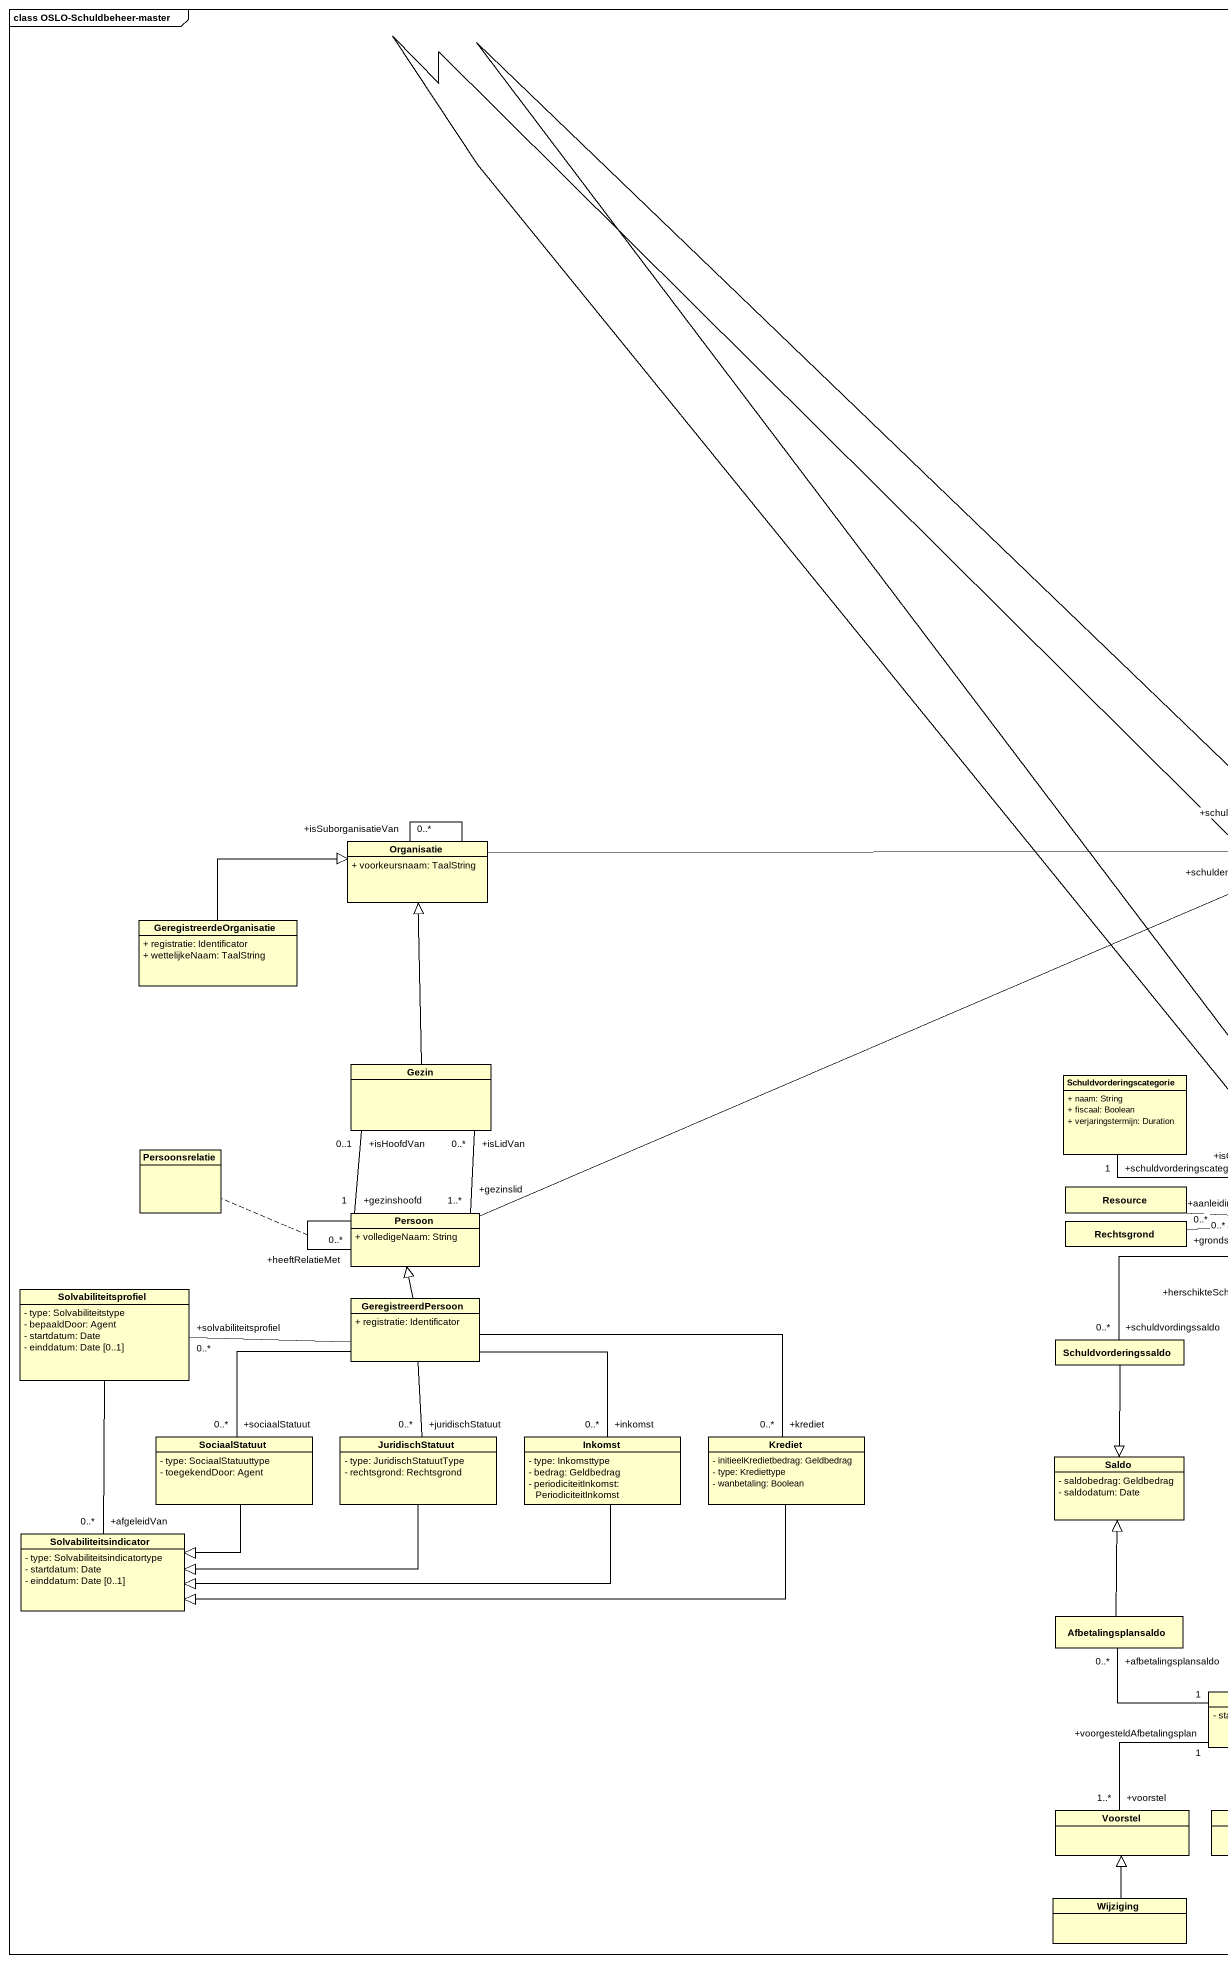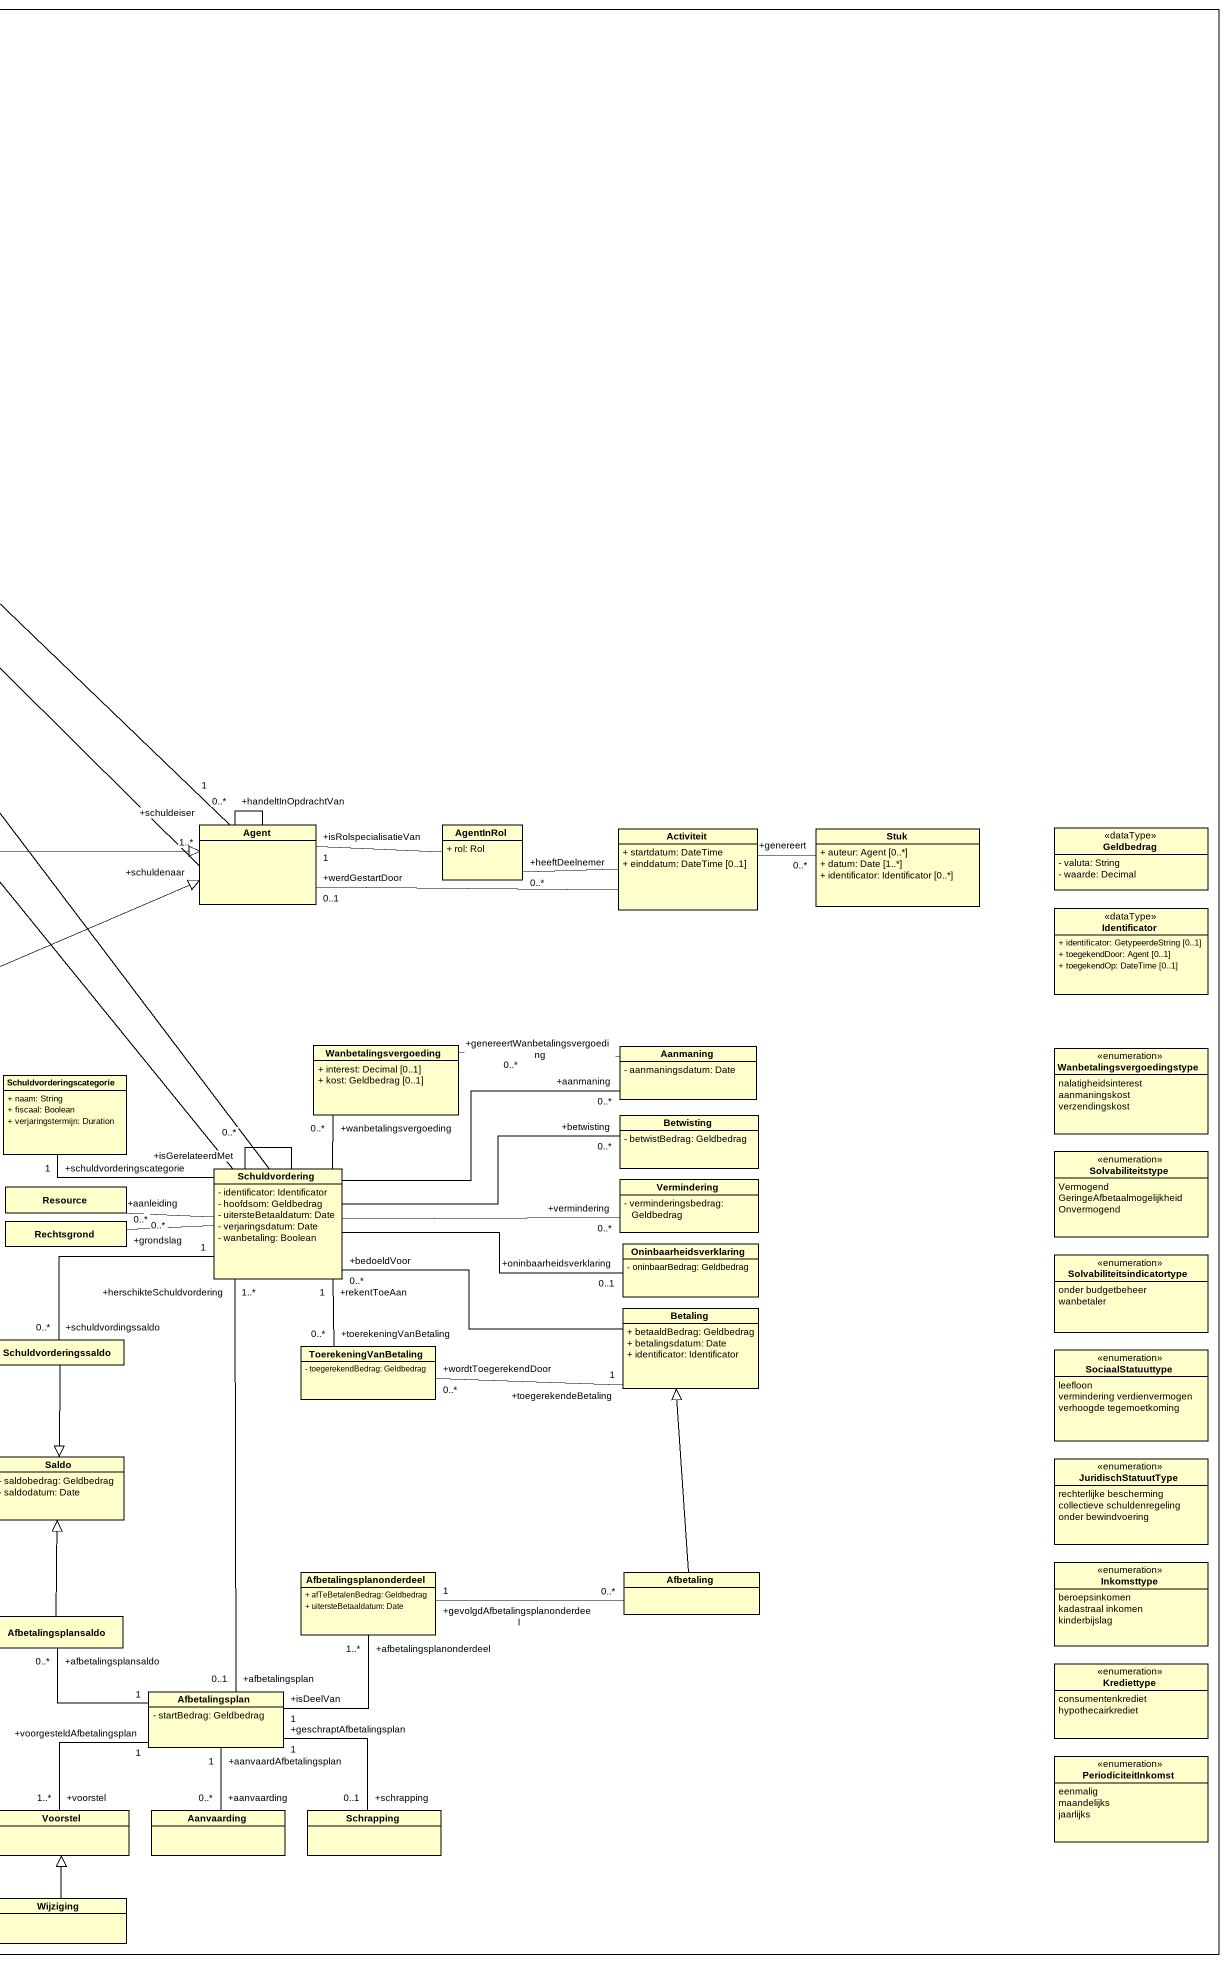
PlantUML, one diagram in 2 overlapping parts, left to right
@startuml
mainframe class OSLO-Schuldbeheer-master
hide circle
hide empty members
skinparam classAttributeIconSize 0
class Organisatie {
  + voorkeursnaam: TaalString
}
class "Agent" as Agent_
class AgentInRol {
  + rol: Rol
}
class Activiteit {
  + startdatum: DateTime
  + einddatum: DateTime [0..1]
}
class Stuk {
  + auteur: Agent [0..*]
  + datum: Date [1..*]
  + identificator: Identificator [0..*]
}
class Geldbedrag <<dataType>> {
  - valuta: String
  - waarde: Decimal
}
class GeregistreerdeOrganisatie {
  + registratie: Identificator
  + wettelijkeNaam: TaalString
}
class Identificator <<dataType>> {
  + identificator: GetypeerdeString [0..1]
  + toegekendDoor: Agent [0..1]
  + toegekendOp: DateTime [0..1]
}
class Wanbetalingsvergoeding {
  + interest: Decimal [0..1]
  + kost: Geldbedrag [0..1]
}
class Aanmaning {
  - aanmaningsdatum: Date
}
enum Wanbetalingsvergoedingstype {
  nalatigheidsinterest
  aanmaningskost
  verzendingskost
}
class Gezin
class Schuldvorderingscategorie {
  + naam: String
  + fiscaal: Boolean
  + verjaringstermijn: Duration
}
class Betwisting {
  - betwistBedrag: Geldbedrag
}
class Persoonsrelatie
class Schuldvordering {
  - identificator: Identificator
  - hoofdsom: Geldbedrag
  - uitersteBetaaldatum: Date
  - verjaringsdatum: Date
  - wanbetaling: Boolean
}
enum Solvabiliteitstype {
  Vermogend
  GeringeAfbetaalmogelijkheid
  Onvermogend
}
class Resource
class Vermindering {
  - verminderingsbedrag: Geldbedrag
}
class Persoon {
  + volledigeNaam: String
}
class Rechtsgrond
class Oninbaarheidsverklaring {
  - oninbaarBedrag: Geldbedrag
}
class Solvabiliteitsprofiel {
  - type: Solvabiliteitstype
  - bepaaldDoor: Agent
  - startdatum: Date
  - einddatum: Date [0..1]
}
enum Solvabiliteitsindicatortype {
  onder budgetbeheer
  wanbetaler
}
class GeregistreerdPersoon {
  + registratie: Identificator
}
class Betaling {
  + betaaldBedrag: Geldbedrag
  + betalingsdatum: Date
  + identificator: Identificator
}
class Schuldvorderingssaldo
class ToerekeningVanBetaling {
  - toegerekendBedrag: Geldbedrag
}
enum SociaalStatuuttype {
  leefloon
  vermindering verdienvermogen
  verhoogde tegemoetkoming
}
class SociaalStatuut {
  - type: SociaalStatuuttype
  - toegekendDoor: Agent
}
class JuridischStatuut {
  - type: JuridischStatuutType
  - rechtsgrond: Rechtsgrond
}
class Inkomst {
  - type: Inkomsttype
  - bedrag: Geldbedrag
  - periodiciteitInkomst: PeriodiciteitInkomst
}
class Krediet {
  - initieelKredietbedrag: Geldbedrag
  - type: Krediettype
  - wanbetaling: Boolean
}
class Saldo {
  - saldobedrag: Geldbedrag
  - saldodatum: Date
}
enum JuridischStatuutType {
  rechterlijke bescherming
  collectieve schuldenregeling
  onder bewindvoering
}
class Solvabiliteitsindicator {
  - type: Solvabiliteitsindicatortype
  - startdatum: Date
  - einddatum: Date [0..1]
}
class Afbetalingsplanonderdeel {
  + afTeBetalenBedrag: Geldbedrag
  + uitersteBetaaldatum: Date
}
class Afbetaling
enum Inkomsttype {
  beroepsinkomen
  kadastraal inkomen
  kinderbijslag
}
class Afbetalingsplansaldo
class Afbetalingsplan {
  - startBedrag: Geldbedrag
}
enum Krediettype {
  consumentenkrediet
  hypothecairkrediet
}
enum PeriodiciteitInkomst {
  eenmalig
  maandelijks
  jaarlijks
}
class Voorstel
class Aanvaarding
class Schrapping
class Wijziging
Organisatie -- "+isSuborganisatieVan\n0..*" Organisatie
Organisatie -right-|> Agent_
Agent_ -- "+handeltInOpdrachtVan\n0..*" Agent_
AgentInRol -left- "+isRolspecialisatieVan\n1" Agent_
Activiteit -left- "+werdGestartDoor\n0..1" Agent_
Activiteit -left- "+heeftDeelnemer\n0..*" AgentInRol
Activiteit -right- "+genereert\n0..*" Stuk
GeregistreerdeOrganisatie -right-|> Organisatie
Aanmaning -left- "+genereertWanbetalingsvergoeding\n0..*" Wanbetalingsvergoeding
Gezin -up-|> Organisatie
Schuldvordering -up- "+schuldeiser\n1" Agent_
Schuldvordering -up- "+schuldenaar\n1..*" Agent_
Schuldvordering -up- "+wanbetalingsvergoeding\n0..*" Wanbetalingsvergoeding
Schuldvordering -right- "+aanmaning\n0..*" Aanmaning
Schuldvordering -left- "+schuldvorderingscategorie\n1" Schuldvorderingscategorie
Schuldvordering -right- "+betwisting\n0..*" Betwisting
Schuldvordering -- "+isGerelateerdMet\n0..*" Schuldvordering
Schuldvordering -left- "+aanleiding\n0..*" Resource
Schuldvordering -left- "+grondslag\n0..*" Rechtsgrond
Schuldvordering -right- "+oninbaarheidsverklaring\n0..1" Oninbaarheidsverklaring
Schuldvordering "1" -left- "+schuldvordingssaldo\n0..*" Schuldvorderingssaldo
Schuldvordering "+rekentToeAan\n1" -- "+toerekeningVanBetaling\n0..*" ToerekeningVanBetaling
Schuldvordering "+herschikteSchuldvordering\n1..*" -- "+afbetalingsplan\n0..1" Afbetalingsplan
Vermindering "+vermindering\n0..*" -left- Schuldvordering
Persoon -right-|> Agent_
Persoon "+gezinshoofd\n1" -up- "+isHoofdVan\n0..1" Gezin
Persoon "+gezinslid\n1..*" -up- "+isLidVan\n0..*" Gezin
Persoon -- "+heeftRelatieMet\n0..*" Persoon
(Persoon, Persoon) .. Persoonsrelatie
Solvabiliteitsprofiel "+solvabiliteitsprofiel\n0..*" -right- GeregistreerdPersoon
Solvabiliteitsprofiel -- "+afgeleidVan\n0..*" Solvabiliteitsindicator
GeregistreerdPersoon -up-|> Persoon
GeregistreerdPersoon -- "+sociaalStatuut\n0..*" SociaalStatuut
GeregistreerdPersoon -- "+juridischStatuut\n0..*" JuridischStatuut
GeregistreerdPersoon -- "+inkomst\n0..*" Inkomst
GeregistreerdPersoon -right- "+krediet\n0..*" Krediet
Betaling -left- "+bedoeldVoor\n0..*" Schuldvordering
Schuldvorderingssaldo --|> Saldo
ToerekeningVanBetaling "+wordtToegerekendDoor\n0..*" -right- "+toegerekendeBetaling\n1" Betaling
SociaalStatuut --|> Solvabiliteitsindicator
JuridischStatuut -left-|> Solvabiliteitsindicator
Inkomst -left-|> Solvabiliteitsindicator
Krediet -left-|> Solvabiliteitsindicator
Afbetalingsplanonderdeel "+gevolgdAfbetalingsplanonderdeel\n1" -right- "0..*" Afbetaling
Afbetaling -up-|> Betaling
Afbetalingsplansaldo -up-|> Saldo
Afbetalingsplan "+isDeelVan\n1" -up- "+afbetalingsplanonderdeel\n1..*" Afbetalingsplanonderdeel
Afbetalingsplan "1" -left- "+afbetalingsplansaldo\n0..*" Afbetalingsplansaldo
Voorstel "+voorstel\n1..*" -up- "+voorgesteldAfbetalingsplan\n1" Afbetalingsplan
Aanvaarding "+aanvaarding\n0..*" -up- "+aanvaardAfbetalingsplan\n1" Afbetalingsplan
Schrapping "+schrapping\n0..1" -up- "+geschraptAfbetalingsplan\n1" Afbetalingsplan
Wijziging -up-|> Voorstel
@enduml
